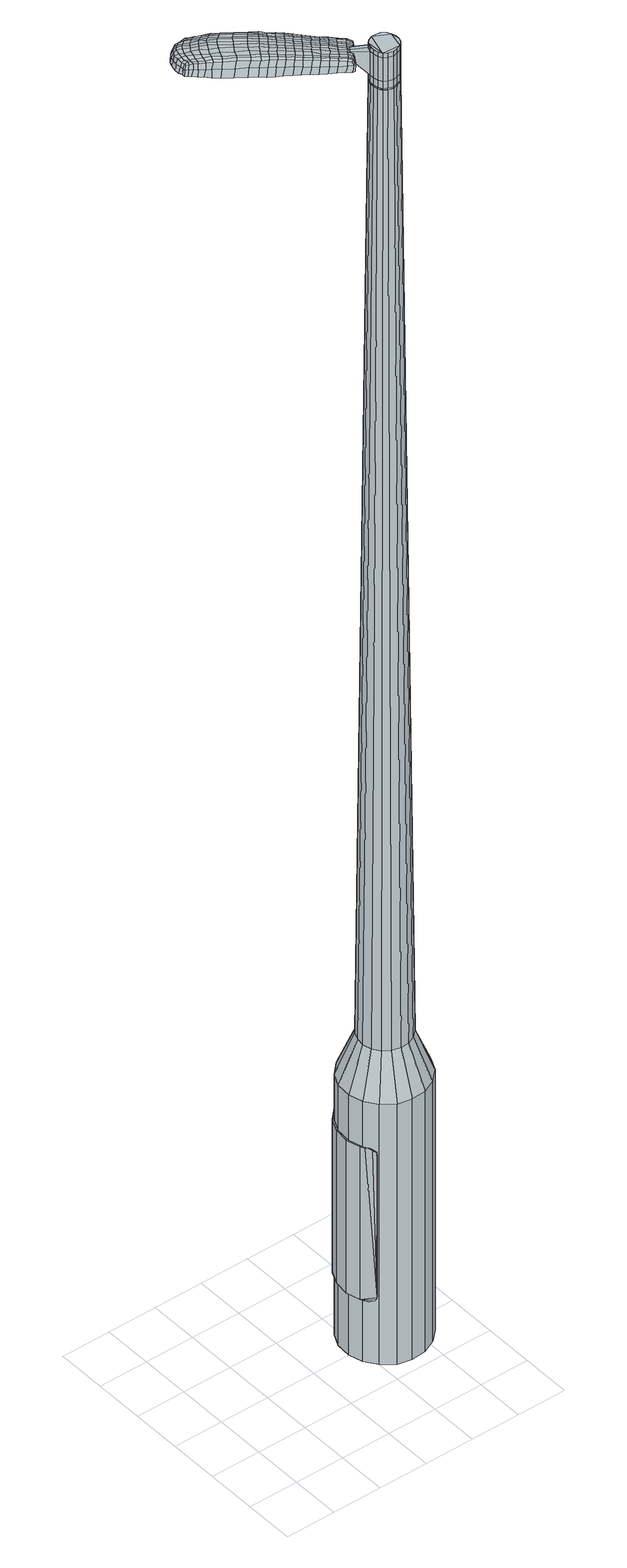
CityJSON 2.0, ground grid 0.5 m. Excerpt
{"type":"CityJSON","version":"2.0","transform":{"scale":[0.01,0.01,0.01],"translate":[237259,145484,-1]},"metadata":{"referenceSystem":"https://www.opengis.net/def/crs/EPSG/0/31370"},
"CityObjects":{
"object1":{"type":"GenericCityObject","attributes":{"cluster":589,"mean_distance_to_centroid":0.326,"new_centroid_x":237260.82,"new_centroid_y":145485.04,"mean_distance_to_camera":13.42,"H1":86.62,"H2":90.85,"Z_final":116.67,"cluster2":-1,"proj_x":237265.29,"proj_y":145478.72,"id_line":14413,"bearing_l":234.74,"distance":7.74,"orientation":"right","G_obj":144.74},"geometry":[{"type":"MultiSurface","lod":"2","boundaries":[[[0,1,2,3]],[[1,4,5,2]],[[4,6,7,5]],[[6,8,9,7]],[[8,10,11,9]],[[10,12,13,11]],[[12,14,15,13]],[[14,16,17,15]],[[16,18,19,17]],[[18,20,21,19]],[[20,22,23,21]],[[22,24,25,23]],[[24,26,27,25]],[[26,28,29,27]],[[28,30,31,29]],[[30,32,33,31]],[[32,34,35,33]],[[34,0,3,35]],[[36,37,38,39]],[[38,40,41,42]],[[41,43,42]],[[42,44,45,46]],[[45,47,46]],[[46,48,49,50]],[[49,51,50]],[[42,46,50,38]],[[50,52,39,38]],[[53,36,39]],[[2,5,7,35]],[[7,9,11,15]],[[11,13,15]],[[15,17,19,23]],[[19,21,23]],[[23,25,27,31]],[[27,29,31]],[[15,23,31,7]],[[31,33,35,7]],[[3,2,35]],[[1,0,54,55]],[[0,34,56,54]],[[34,32,57,56]],[[32,30,58,57]],[[30,28,59,58]],[[28,26,60,59]],[[26,24,61,60]],[[24,22,62,61]],[[22,20,63,62]],[[20,18,64,63]],[[18,16,65,64]],[[16,14,66,65]],[[14,12,67,66]],[[12,10,68,67]],[[10,8,69,68]],[[8,6,70,69]],[[6,4,71,70]],[[4,1,55,71]],[[55,54,72,73]],[[54,56,74,72]],[[56,57,75,74]],[[57,58,76,75]],[[58,59,77,76]],[[59,60,78,77]],[[60,61,79,78]],[[61,62,80,79]],[[62,63,81,80]],[[63,64,82,81]],[[64,65,83,82]],[[65,66,84,83]],[[66,67,85,84]],[[67,68,86,85]],[[68,69,87,86]],[[69,70,88,87]],[[70,71,89,88]],[[71,55,73,89]],[[90,91,92,93]],[[94,95,91,90]],[[75,96,95,94]],[[76,97,96,75]],[[98,99,97,76]],[[78,100,99,98]],[[101,102,100,78]],[[80,103,102,101]],[[104,105,103,80]],[[106,107,105,104]],[[108,109,107,106]],[[84,110,109,108]],[[85,111,110,84]],[[112,113,111,85]],[[114,115,113,112]],[[88,116,115,114]],[[117,118,116,88]],[[93,92,118,117]],[[119,120,121,122]],[[123,119,122,124]],[[125,123,124,126]],[[127,125,126,128]],[[129,127,128,130]],[[131,129,130,132]],[[133,131,132,134]],[[135,133,134,136]],[[137,135,136,138]],[[139,137,138,140]],[[141,139,140,142]],[[143,141,142,144]],[[145,143,144,146]],[[147,145,146,148]],[[149,147,148,150]],[[151,149,150,152]],[[73,72,90,93]],[[72,74,94,90]],[[74,75,94]],[[77,98,76]],[[77,78,98]],[[79,101,78]],[[79,80,101]],[[81,104,80]],[[81,82,106,104]],[[82,83,108,106]],[[83,84,108]],[[86,112,85]],[[86,87,114,112]],[[87,88,114]],[[89,117,88]],[[89,73,93,117]],[[153,154,92,91]],[[154,155,118,92]],[[155,116,118]],[[156,115,116]],[[156,157,113,115]],[[157,111,113]],[[158,109,110]],[[158,159,107,109]],[[159,160,105,107]],[[160,103,105]],[[161,102,103]],[[161,100,102]],[[162,99,100]],[[162,97,99]],[[163,95,96]],[[163,153,91,95]],[[39,52,151,164]],[[154,153,165,152]],[[53,39,164,120]],[[153,163,121,165]],[[36,53,120,119]],[[163,96,122,121]],[[37,36,119,123]],[[96,97,124,122]],[[38,37,123,125]],[[97,162,126,124]],[[40,38,125,127]],[[162,100,128,126]],[[41,40,127,129]],[[100,161,130,128]],[[43,41,129,131]],[[161,103,132,130]],[[42,43,131,133]],[[103,160,134,132]],[[44,42,133,135]],[[160,159,136,134]],[[45,44,135,137]],[[159,158,138,136]],[[47,45,137,139]],[[158,110,140,138]],[[46,47,139,141]],[[110,111,142,140]],[[48,46,141,143]],[[111,157,144,142]],[[49,48,143,145]],[[157,156,146,144]],[[51,49,145,147]],[[156,116,148,146]],[[50,51,147,149]],[[116,155,150,148]],[[52,50,149,151]],[[155,154,152,150]],[[151,152,166,167]],[[152,165,168,166]],[[165,121,169,168]],[[121,120,170,169]],[[120,164,171,170]],[[164,151,167,171]],[[172,173,174,175]],[[176,172,175,177]],[[172,176,178,179]],[[173,172,179,180]],[[181,182,183,184]],[[185,181,184,186]],[[181,185,187,188]],[[182,181,188,189]],[[190,191,192,193]],[[194,190,193,195]],[[190,194,196,197]],[[191,190,197,198]],[[199,200,201,202]],[[203,199,202,204]],[[199,203,205,206]],[[200,199,206,207]],[[208,209,210,211]],[[212,208,211,213]],[[208,212,214,215]],[[209,208,215,216]],[[217,218,219,220]],[[221,217,220,222]],[[217,221,223,224]],[[218,217,224,225]],[[226,227,228,229]],[[218,226,229,219]],[[226,218,225,230]],[[227,226,230,231]],[[232,233,234,235]],[[227,232,235,228]],[[232,227,231,236]],[[233,232,236,237]],[[238,176,177,239]],[[233,238,239,234]],[[238,233,237,240]],[[176,238,240,178]],[[241,242,243,244]],[[245,241,244,246]],[[241,245,247,248]],[[242,241,248,249]],[[250,251,252,253]],[[242,250,253,243]],[[250,242,249,254]],[[251,250,254,255]],[[256,257,258,259]],[[251,256,259,252]],[[256,251,255,260]],[[257,256,260,261]],[[262,263,264,265]],[[257,262,265,258]],[[262,257,261,266]],[[263,262,266,267]],[[268,173,180,269]],[[263,268,269,264]],[[268,263,267,270]],[[173,268,270,174]],[[271,272,273,274]],[[275,271,274,276]],[[271,275,277,278]],[[272,271,278,279]],[[280,281,282,283]],[[272,280,283,273]],[[280,272,279,284]],[[281,280,284,285]],[[286,287,288,289]],[[281,286,289,282]],[[286,281,285,290]],[[287,286,290,291]],[[292,185,186,293]],[[287,292,293,288]],[[292,287,291,294]],[[185,292,294,187]],[[295,296,297,298]],[[299,295,298,300]],[[295,299,301,302]],[[296,295,302,303]],[[304,305,306,307]],[[296,304,307,297]],[[304,296,303,308]],[[305,304,308,309]],[[310,311,312,313]],[[305,310,313,306]],[[310,305,309,314]],[[311,310,314,315]],[[316,317,318,319]],[[311,316,319,312]],[[316,311,315,320]],[[317,316,320,321]],[[322,182,189,323]],[[317,322,323,318]],[[322,317,321,324]],[[182,322,324,183]],[[325,211,210,326]],[[327,325,326,328]],[[325,327,329,330]],[[211,325,330,213]],[[331,327,328,332]],[[333,331,332,334]],[[331,333,335,336]],[[327,331,336,329]],[[337,333,334,338]],[[339,337,338,340]],[[337,339,341,342]],[[333,337,342,335]],[[343,339,340,344]],[[345,343,344,346]],[[343,345,347,348]],[[339,343,348,341]],[[349,345,346,350]],[[200,349,350,201]],[[349,200,207,351]],[[345,349,351,347]],[[352,353,198,197]],[[354,352,197,196]],[[352,354,355,356]],[[353,352,356,357]],[[358,359,357,356]],[[360,358,356,355]],[[358,360,361,362]],[[359,358,362,363]],[[364,365,363,362]],[[366,364,362,361]],[[364,366,367,368]],[[365,364,368,369]],[[370,371,369,368]],[[372,370,368,367]],[[370,372,205,203]],[[371,370,203,204]],[[373,374,375,376]],[[275,373,376,277]],[[373,275,276,377]],[[374,373,377,378]],[[379,194,195,380]],[[374,379,380,375]],[[379,374,378,381]],[[194,379,381,196]],[[382,383,384,385]],[[221,382,385,223]],[[382,221,222,386]],[[383,382,386,387]],[[388,389,390,391]],[[383,388,391,384]],[[388,383,387,392]],[[389,388,392,393]],[[394,191,198,395]],[[389,394,395,390]],[[394,389,393,396]],[[191,394,396,192]],[[397,398,399,400]],[[179,397,400,180]],[[397,179,178,401]],[[398,397,401,402]],[[403,404,405,406]],[[398,403,406,399]],[[403,398,402,407]],[[404,403,407,408]],[[409,202,201,410]],[[404,409,410,405]],[[409,404,408,411]],[[202,409,411,204]],[[412,413,414,415]],[[184,412,415,186]],[[412,184,183,416]],[[413,412,416,417]],[[418,206,205,419]],[[413,418,419,414]],[[418,413,417,420]],[[206,418,420,207]],[[421,422,423,424]],[[299,421,424,301]],[[421,299,300,425]],[[422,421,425,426]],[[427,212,213,428]],[[422,427,428,423]],[[427,422,426,429]],[[212,427,429,214]],[[430,431,432,433]],[[245,430,433,247]],[[430,245,246,434]],[[431,430,434,435]],[[436,437,438,439]],[[431,436,439,432]],[[436,431,435,440]],[[437,436,440,441]],[[442,209,216,443]],[[437,442,443,438]],[[442,437,441,444]],[[209,442,444,210]],[[445,446,435,434]],[[244,445,434,246]],[[445,244,243,447]],[[446,445,447,448]],[[449,450,441,440]],[[446,449,440,435]],[[449,446,448,451]],[[450,449,451,452]],[[453,326,210,444]],[[450,453,444,441]],[[453,450,452,454]],[[326,453,454,328]],[[455,456,457,458]],[[302,455,458,303]],[[455,302,301,424]],[[456,455,424,423]],[[459,330,329,460]],[[456,459,460,457]],[[459,456,423,428]],[[330,459,428,213]],[[461,462,448,447]],[[253,461,447,243]],[[461,253,252,463]],[[462,461,463,464]],[[465,466,452,451]],[[462,465,451,448]],[[465,462,464,467]],[[466,465,467,468]],[[469,332,328,454]],[[466,469,454,452]],[[469,466,468,470]],[[332,469,470,334]],[[471,472,473,474]],[[308,471,474,309]],[[471,308,303,458]],[[472,471,458,457]],[[475,336,335,476]],[[472,475,476,473]],[[475,472,457,460]],[[336,475,460,329]],[[477,478,464,463]],[[259,477,463,252]],[[477,259,258,479]],[[478,477,479,480]],[[481,482,468,467]],[[478,481,467,464]],[[481,478,480,483]],[[482,481,483,484]],[[485,338,334,470]],[[482,485,470,468]],[[485,482,484,486]],[[338,485,486,340]],[[487,488,489,490]],[[314,487,490,315]],[[487,314,309,474]],[[488,487,474,473]],[[491,342,341,492]],[[488,491,492,489]],[[491,488,473,476]],[[342,491,476,335]],[[493,494,480,479]],[[265,493,479,258]],[[493,265,264,495]],[[494,493,495,496]],[[497,498,484,483]],[[494,497,483,480]],[[497,494,496,499]],[[498,497,499,500]],[[501,344,340,486]],[[498,501,486,484]],[[501,498,500,502]],[[344,501,502,346]],[[503,504,505,506]],[[320,503,506,321]],[[503,320,315,490]],[[504,503,490,489]],[[507,348,347,508]],[[504,507,508,505]],[[507,504,489,492]],[[348,507,492,341]],[[509,510,496,495]],[[269,509,495,264]],[[509,269,180,400]],[[510,509,400,399]],[[511,512,500,499]],[[510,511,499,496]],[[511,510,399,406]],[[512,511,406,405]],[[513,350,346,502]],[[512,513,502,500]],[[513,512,405,410]],[[350,513,410,201]],[[514,515,417,416]],[[324,514,416,183]],[[514,324,321,506]],[[515,514,506,505]],[[516,351,207,420]],[[515,516,420,417]],[[516,515,505,508]],[[351,516,508,347]],[[517,518,378,377]],[[274,517,377,276]],[[517,274,273,519]],[[518,517,519,520]],[[521,354,196,381]],[[518,521,381,378]],[[521,518,520,522]],[[354,521,522,355]],[[523,524,525,526]],[[224,523,526,225]],[[523,224,223,385]],[[524,523,385,384]],[[527,528,529,530]],[[524,527,530,525]],[[527,524,384,391]],[[528,527,391,390]],[[531,353,357,532]],[[528,531,532,529]],[[531,528,390,395]],[[353,531,395,198]],[[533,534,520,519]],[[283,533,519,273]],[[533,283,282,535]],[[534,533,535,536]],[[537,360,355,522]],[[534,537,522,520]],[[537,534,536,538]],[[360,537,538,361]],[[539,540,541,542]],[[230,539,542,231]],[[539,230,225,526]],[[540,539,526,525]],[[543,544,545,546]],[[540,543,546,541]],[[543,540,525,530]],[[544,543,530,529]],[[547,359,363,548]],[[544,547,548,545]],[[547,544,529,532]],[[359,547,532,357]],[[549,550,536,535]],[[289,549,535,282]],[[549,289,288,551]],[[550,549,551,552]],[[553,366,361,538]],[[550,553,538,536]],[[553,550,552,554]],[[366,553,554,367]],[[555,556,557,558]],[[236,555,558,237]],[[555,236,231,542]],[[556,555,542,541]],[[559,560,561,562]],[[556,559,562,557]],[[559,556,541,546]],[[560,559,546,545]],[[563,365,369,564]],[[560,563,564,561]],[[563,560,545,548]],[[365,563,548,363]],[[565,566,552,551]],[[293,565,551,288]],[[565,293,186,415]],[[566,565,415,414]],[[567,372,367,554]],[[566,567,554,552]],[[567,566,414,419]],[[372,567,419,205]],[[568,569,402,401]],[[240,568,401,178]],[[568,240,237,558]],[[569,568,558,557]],[[570,571,408,407]],[[569,570,407,402]],[[570,569,557,562]],[[571,570,562,561]],[[572,371,204,411]],[[571,572,411,408]],[[572,571,561,564]],[[371,572,564,369]],[[573,574,575,576]],[[576,575,577,578]],[[579,577,575,580]],[[580,575,574,581]],[[582,583,584,585]],[[585,584,586,587]],[[588,586,584,589]],[[589,584,583,590]],[[591,592,593,594]],[[594,593,595,596]],[[597,595,593,598]],[[598,593,592,599]],[[600,601,602,603]],[[603,602,604,605]],[[606,604,602,607]],[[607,602,601,608]],[[609,610,611,612]],[[612,611,613,614]],[[615,613,611,616]],[[616,611,610,617]],[[618,619,620,621]],[[621,620,622,623]],[[624,622,620,625]],[[625,620,619,626]],[[627,628,629,630]],[[630,629,619,618]],[[626,619,629,631]],[[631,629,628,632]],[[633,634,635,636]],[[636,635,628,627]],[[632,628,635,637]],[[637,635,634,638]],[[578,577,639,640]],[[640,639,634,633]],[[638,634,639,641]],[[641,639,577,579]],[[642,643,644,645]],[[645,644,646,647]],[[648,646,644,649]],[[649,644,643,650]],[[651,652,653,654]],[[654,653,643,642]],[[650,643,653,655]],[[655,653,652,656]],[[657,658,659,660]],[[660,659,652,651]],[[656,652,659,661]],[[661,659,658,662]],[[663,664,665,666]],[[666,665,658,657]],[[662,658,665,667]],[[667,665,664,668]],[[581,574,669,670]],[[670,669,664,663]],[[668,664,669,671]],[[671,669,574,573]],[[672,673,674,675]],[[675,674,676,677]],[[678,676,674,679]],[[679,674,673,680]],[[681,682,683,684]],[[684,683,673,672]],[[680,673,683,685]],[[685,683,682,686]],[[687,688,689,690]],[[690,689,682,681]],[[686,682,689,691]],[[691,689,688,692]],[[587,586,693,694]],[[694,693,688,687]],[[692,688,693,695]],[[695,693,586,588]],[[696,697,698,699]],[[699,698,700,701]],[[702,700,698,703]],[[703,698,697,704]],[[705,706,707,708]],[[708,707,697,696]],[[704,697,707,709]],[[709,707,706,710]],[[711,712,713,714]],[[714,713,706,705]],[[710,706,713,715]],[[715,713,712,716]],[[717,718,719,720]],[[720,719,712,711]],[[716,712,719,721]],[[721,719,718,722]],[[590,583,723,724]],[[724,723,718,717]],[[722,718,723,725]],[[725,723,583,582]],[[609,612,726,727]],[[727,726,728,729]],[[730,728,726,731]],[[731,726,612,614]],[[729,728,732,733]],[[733,732,734,735]],[[736,734,732,737]],[[737,732,728,730]],[[735,734,738,739]],[[739,738,740,741]],[[742,740,738,743]],[[743,738,734,736]],[[741,740,744,745]],[[745,744,746,747]],[[748,746,744,749]],[[749,744,740,742]],[[747,746,750,751]],[[751,750,601,600]],[[608,601,750,752]],[[752,750,746,748]],[[599,753,754,598]],[[598,754,755,597]],[[756,755,754,757]],[[757,754,753,758]],[[758,759,760,757]],[[757,760,761,756]],[[762,761,760,763]],[[763,760,759,764]],[[764,765,766,763]],[[763,766,767,762]],[[768,767,766,769]],[[769,766,765,770]],[[770,771,772,769]],[[769,772,773,768]],[[606,773,772,604]],[[604,772,771,605]],[[774,775,776,777]],[[777,776,676,678]],[[677,676,776,778]],[[778,776,775,779]],[[596,595,780,781]],[[781,780,775,774]],[[779,775,780,782]],[[782,780,595,597]],[[783,784,785,786]],[[786,785,622,624]],[[623,622,785,787]],[[787,785,784,788]],[[789,790,791,792]],[[792,791,784,783]],[[788,784,791,793]],[[793,791,790,794]],[[599,592,795,796]],[[796,795,790,789]],[[794,790,795,797]],[[797,795,592,591]],[[798,799,800,801]],[[801,800,580,581]],[[579,580,800,802]],[[802,800,799,803]],[[804,805,806,807]],[[807,806,799,798]],[[803,799,806,808]],[[808,806,805,809]],[[600,603,810,811]],[[811,810,805,804]],[[809,805,810,812]],[[812,810,603,605]],[[813,814,815,816]],[[816,815,585,587]],[[582,585,815,817]],[[817,815,814,818]],[[606,607,819,820]],[[820,819,814,813]],[[818,814,819,821]],[[821,819,607,608]],[[822,823,824,825]],[[825,824,700,702]],[[701,700,824,826]],[[826,824,823,827]],[[614,613,828,829]],[[829,828,823,822]],[[827,823,828,830]],[[830,828,613,615]],[[831,832,646,833]],[[833,646,648]],[[647,646,834]],[[834,646,832,835]],[[836,837,838,839]],[[839,838,832,831]],[[835,832,838,840]],[[840,838,837,841]],[[617,610,842,843]],[[843,842,837,836]],[[841,837,842,844]],[[844,842,610,609]],[[835,845,834]],[[834,845,645,647]],[[642,645,845,846]],[[846,845,847]],[[841,848,849,840]],[[840,849,845,835]],[[847,845,849,850]],[[850,849,848,851]],[[609,727,852,844]],[[844,852,848,841]],[[851,848,852,853]],[[853,852,727,729]],[[854,855,856,857]],[[857,856,703,704]],[[702,703,856,825]],[[825,856,855,822]],[[730,731,858,859]],[[859,858,855,854]],[[822,855,858,829]],[[829,858,731,614]],[[847,860,861,846]],[[846,861,654,642]],[[651,654,861,862]],[[862,861,860,863]],[[851,864,865,850]],[[850,865,860,847]],[[863,860,865,866]],[[866,865,864,867]],[[729,733,868,853]],[[853,868,864,851]],[[867,864,868,869]],[[869,868,733,735]],[[870,871,872,873]],[[873,872,709,710]],[[704,709,872,857]],[[857,872,871,854]],[[736,737,874,875]],[[875,874,871,870]],[[854,871,874,859]],[[859,874,737,730]],[[863,876,862]],[[862,876,660,651]],[[657,660,876,877]],[[877,876,878]],[[867,879,880,866]],[[866,880,876,863]],[[878,876,880,881]],[[881,880,879,882]],[[735,739,883,869]],[[869,883,879,867]],[[882,879,883,884]],[[884,883,739,741]],[[885,886,887,888]],[[888,887,715,716]],[[710,715,887,873]],[[873,887,886,870]],[[742,743,889,890]],[[890,889,886,885]],[[870,886,889,875]],[[875,889,743,736]],[[878,891,877]],[[877,891,666,657]],[[663,666,891,892]],[[892,891,893]],[[882,894,895,881]],[[881,895,891,878]],[[893,891,895,896]],[[896,895,894,897]],[[741,745,898,884]],[[884,898,894,882]],[[897,894,898,899]],[[899,898,745,747]],[[900,901,902,903]],[[903,902,721,722]],[[716,721,902,888]],[[888,902,901,885]],[[748,749,904,905]],[[905,904,901,900]],[[885,901,904,890]],[[890,904,749,742]],[[893,906,907,892]],[[892,907,670,663]],[[581,670,907,801]],[[801,907,906,798]],[[897,908,909,896]],[[896,909,906,893]],[[798,906,909,807]],[[807,909,908,804]],[[747,751,910,899]],[[899,910,908,897]],[[804,908,910,811]],[[811,910,751,600]],[[818,911,912,817]],[[817,912,725,582]],[[722,725,912,903]],[[903,912,911,900]],[[608,752,913,821]],[[821,913,911,818]],[[900,911,913,905]],[[905,913,752,748]],[[779,914,915,778]],[[778,915,675,677]],[[672,675,915,916]],[[916,915,914,917]],[[597,755,918,782]],[[782,918,914,779]],[[917,914,918,919]],[[919,918,755,756]],[[920,921,922,923]],[[923,922,625,626]],[[624,625,922,786]],[[786,922,921,783]],[[924,925,926,927]],[[927,926,921,920]],[[783,921,926,792]],[[792,926,925,789]],[[758,753,928,929]],[[929,928,925,924]],[[789,925,928,796]],[[796,928,753,599]],[[917,930,931,916]],[[916,931,684,672]],[[681,684,931,932]],[[932,931,930,933]],[[756,761,934,919]],[[919,934,930,917]],[[933,930,934,935]],[[935,934,761,762]],[[936,937,938,939]],[[939,938,631,632]],[[626,631,938,923]],[[923,938,937,920]],[[940,941,942,943]],[[943,942,937,936]],[[920,937,942,927]],[[927,942,941,924]],[[764,759,944,945]],[[945,944,941,940]],[[924,941,944,929]],[[929,944,759,758]],[[933,946,947,932]],[[932,947,690,681]],[[687,690,947,948]],[[948,947,946,949]],[[762,767,950,935]],[[935,950,946,933]],[[949,946,950,951]],[[951,950,767,768]],[[952,953,954,955]],[[955,954,637,638]],[[632,637,954,939]],[[939,954,953,936]],[[956,957,958,959]],[[959,958,953,952]],[[936,953,958,943]],[[943,958,957,940]],[[770,765,960,961]],[[961,960,957,956]],[[940,957,960,945]],[[945,960,765,764]],[[949,962,963,948]],[[948,963,694,687]],[[587,694,963,816]],[[816,963,962,813]],[[768,773,964,951]],[[951,964,962,949]],[[813,962,964,820]],[[820,964,773,606]],[[803,965,966,802]],[[802,966,641,579]],[[638,641,966,955]],[[955,966,965,952]],[[809,967,968,808]],[[808,968,965,803]],[[952,965,968,959]],[[959,968,967,956]],[[605,771,969,812]],[[812,969,967,809]],[[956,967,969,961]],[[961,969,771,770]],[[573,576,175,174]],[[576,578,177,175]],[[588,589,188,187]],[[589,590,189,188]],[[591,594,193,192]],[[594,596,195,193]],[[615,616,215,214]],[[616,617,216,215]],[[618,621,220,219]],[[621,623,222,220]],[[627,630,229,228]],[[630,618,219,229]],[[633,636,235,234]],[[636,627,228,235]],[[578,640,239,177]],[[640,633,234,239]],[[648,649,248,247]],[[649,650,249,248]],[[650,655,254,249]],[[655,656,255,254]],[[656,661,260,255]],[[661,662,261,260]],[[662,667,266,261]],[[667,668,267,266]],[[668,671,270,267]],[[671,573,174,270]],[[678,679,278,277]],[[679,680,279,278]],[[680,685,284,279]],[[685,686,285,284]],[[686,691,290,285]],[[691,692,291,290]],[[692,695,294,291]],[[695,588,187,294]],[[696,699,298,297]],[[699,701,300,298]],[[705,708,307,306]],[[708,696,297,307]],[[711,714,313,312]],[[714,705,306,313]],[[717,720,319,318]],[[720,711,312,319]],[[590,724,323,189]],[[724,717,318,323]],[[774,777,376,375]],[[777,678,277,376]],[[596,781,380,195]],[[781,774,375,380]],[[623,787,386,222]],[[787,788,387,386]],[[788,793,392,387]],[[793,794,393,392]],[[794,797,396,393]],[[797,591,192,396]],[[701,826,425,300]],[[826,827,426,425]],[[827,830,429,426]],[[830,615,214,429]],[[831,833,433,432]],[[833,648,247,433]],[[836,839,439,438]],[[839,831,432,439]],[[617,843,443,216]],[[843,836,438,443]],[[970,971,972,973]],[[974,975,973,972]],[[976,977,978,979]],[[980,981,982,983]],[[971,984,985,972]],[[986,974,972,985]],[[987,976,979,988]],[[989,990,981,980]],[[984,991,992,985]],[[992,993,986,985]],[[994,987,988,995]],[[996,990,989,997]],[[991,998,999,992]],[[999,1000,993,992]],[[1001,994,995,1002]],[[1003,996,997,1004]],[[1005,1006,1007,1008]],[[1009,1010,1006,1005]],[[1009,1011,1012,1010]],[[1011,1013,1014,1012]],[[1015,1016,1017,1018]],[[1019,1016,1015]],[[1020,1021,1016,1019]],[[1022,1023,1021,1020]],[[1018,1007,1006,1015]],[[1015,1006,1010,1019]],[[1010,1012,1020,1019]],[[1012,1014,1022,1020]],[[979,978,975,974]],[[988,979,974,986]],[[993,995,988,986]],[[1000,1002,995,993]],[[980,983,977,976]],[[989,980,976,987]],[[997,989,987,994]],[[1004,997,994,1001]],[[981,1005,1008,982]],[[990,1009,1005,981]],[[1011,1009,990,996]],[[1013,1011,996,1003]],[[1024,1025,1026,1027]],[[1026,1028,1029,1030]],[[1026,1030,1031,1032]],[[1026,1032,1027]],[[1033,1024,1027,1034]],[[1035,1034,1027,1036]],[[1037,1036,1027]],[[1038,1026,1025,1039]],[[1040,1038,1039,1041]],[[1042,1040,1041,1043]],[[1044,1042,1043,1045]],[[1046,1044,1045,1047]],[[1047,1048,1049,1050]],[[1047,1050,1051,1052]],[[1047,1052,1053,1054]],[[1053,1055,1056,1057]],[[1053,1057,1058,1059]],[[1053,1059,1054]],[[1047,1054,1046]],[[1060,1061,1025,1024]],[[1062,1063,1028,1026]],[[1064,1065,1037,1027]],[[1061,1066,1039,1025]],[[1067,1062,1026,1038]],[[1066,1068,1041,1039]],[[1069,1067,1038,1040]],[[1068,1070,1043,1041]],[[1071,1069,1040,1042]],[[1070,1072,1045,1043]],[[1073,1071,1042,1044]],[[1072,1074,1047,1045]],[[1075,1073,1044,1046]],[[1074,1076,1048,1047]],[[1077,1078,1055,1053]],[[1079,1075,1046,1054]],[[1049,1048,1076,1080]],[[1050,1049,1080,1081]],[[1051,1050,1081,1082]],[[1052,1051,1082,1083]],[[1053,1052,1083,1077]],[[1084,1060,1024,1033]],[[1085,1084,1033,1034]],[[1086,1085,1034,1035]],[[1087,1086,1035,1036]],[[1065,1087,1036,1037]],[[1029,1028,1063,1088]],[[1056,1055,1078,1089]],[[1030,1029,1088,1090]],[[1031,1030,1090,1091]],[[1032,1031,1091,1092]],[[1027,1032,1092,1064]],[[1057,1056,1089,1093]],[[1058,1057,1093,1094]],[[1059,1058,1094,1095]],[[1054,1059,1095,1079]]]}]}
},
"vertices":[
[145,128,384],[156,139,384],[156,139,96],[145,128,96],[169,145,384],[169,145,96],[184,146,384],[184,146,96],[198,142,384],[198,142,96],[210,134,384],[210,134,96],[218,121,384],[218,121,96],[222,107,384],[222,107,96],[221,93,384],[221,93,96],[215,79,384],[215,79,96],[204,69,384],[204,69,96],[191,63,384],[191,63,96],[176,62,384],[176,62,96],[162,65,384],[162,65,96],[150,74,384],[150,74,96],[142,86,384],[142,86,96],[138,100,384],[138,100,96],[139,115,384],[139,115,96],[167,103,1524],[168,98,1524],[170,94,1524],[169,112,1524],[174,92,1524],[179,90,1524],[188,93,1524],[183,91,1524],[191,96,1524],[193,100,1524],[192,109,1524],[193,105,1524],[190,113,1524],[186,116,1524],[177,117,1524],[181,117,1524],[172,115,1524],[167,107,1524],[159,118,429],[166,124,429],[156,110,429],[155,102,429],[157,93,429],[162,86,429],[169,81,429],[178,79,429],[186,79,429],[194,83,429],[201,89,429],[204,97,429],[205,106,429],[203,114,429],[198,121,429],[191,127,429],[182,129,429],[174,128,429],[169,112,1483],[172,115,1483],[167,107,1483],[167,103,1483],[168,98,1483],[170,94,1483],[174,92,1483],[179,90,1483],[183,91,1483],[188,93,1483],[191,96,1483],[193,100,1483],[193,105,1483],[192,109,1483],[190,113,1483],[186,116,1483],[181,117,1483],[177,117,1483],[169,111,1483],[169,111,1485],[173,114,1485],[173,114,1483],[168,107,1483],[168,107,1485],[167,103,1485],[168,98,1485],[171,95,1483],[171,95,1485],[174,92,1485],[179,91,1483],[179,91,1485],[183,91,1485],[187,93,1483],[187,93,1485],[190,96,1483],[190,96,1485],[192,100,1483],[192,100,1485],[193,105,1485],[192,109,1485],[189,113,1483],[189,113,1485],[185,115,1483],[185,115,1485],[181,117,1485],[177,116,1483],[177,116,1485],[167,103,1519],[167,107,1519],[167,107,1493],[167,103,1493],[168,98,1519],[168,98,1493],[170,94,1519],[170,94,1493],[174,92,1519],[174,92,1493],[179,90,1519],[179,90,1493],[183,91,1519],[183,91,1493],[188,93,1519],[188,93,1493],[191,96,1519],[191,96,1493],[193,100,1519],[193,100,1493],[193,105,1519],[193,105,1493],[192,109,1519],[192,109,1493],[190,113,1519],[190,113,1493],[186,116,1519],[186,116,1493],[181,117,1519],[181,117,1493],[177,117,1519],[177,117,1493],[172,115,1519],[172,115,1493],[169,112,1485],[172,115,1485],[177,117,1485],[186,116,1485],[190,113,1485],[193,100,1485],[191,96,1485],[188,93,1485],[179,90,1485],[170,94,1485],[167,107,1485],[169,112,1519],[169,112,1493],[156,125,1513],[156,125,1518],[154,122,1513],[152,120,1513],[152,120,1518],[154,122,1518],[105,181,1519],[110,177,1518],[110,179,1509],[104,183,1510],[98,186,1519],[97,188,1510],[98,184,1526],[104,179,1525],[110,175,1525],[82,150,1519],[88,146,1518],[90,147,1525],[84,150,1525],[75,155,1519],[77,155,1526],[73,154,1510],[80,149,1510],[86,145,1509],[32,206,1519],[34,209,1519],[34,210,1513],[32,207,1513],[31,202,1519],[30,203,1513],[32,202,1524],[34,205,1524],[36,208,1524],[93,164,1530],[99,159,1529],[101,162,1529],[95,166,1530],[85,169,1531],[87,172,1531],[83,166,1530],[91,161,1530],[97,156,1529],[159,117,1512],[160,119,1512],[159,120,1517],[158,118,1517],[157,115,1512],[156,116,1517],[156,115,1506],[158,118,1506],[160,120,1506],[55,214,1519],[58,213,1519],[58,214,1512],[55,216,1512],[53,215,1518],[53,217,1512],[53,214,1522],[55,213,1523],[58,211,1524],[62,210,1519],[67,207,1519],[67,209,1512],[62,212,1512],[62,209,1524],[67,206,1525],[72,204,1519],[79,200,1519],[79,202,1511],[72,206,1511],[72,203,1526],[79,198,1526],[88,193,1519],[88,195,1510],[88,191,1526],[162,135,1513],[156,140,1513],[156,138,1518],[162,134,1517],[167,131,1512],[165,131,1516],[166,133,1506],[162,136,1507],[156,141,1507],[151,145,1514],[145,149,1515],[145,148,1520],[150,143,1519],[150,146,1507],[145,151,1507],[139,154,1515],[133,159,1516],[133,157,1522],[139,152,1521],[139,156,1508],[133,160,1508],[127,163,1517],[122,168,1517],[121,166,1524],[127,161,1523],[127,165,1508],[121,170,1509],[116,172,1518],[116,170,1524],[116,174,1509],[34,185,1519],[37,183,1519],[38,184,1524],[35,186,1523],[32,187,1518],[33,188,1522],[31,187,1512],[33,185,1512],[35,183,1512],[40,180,1519],[45,176,1519],[46,177,1525],[41,181,1524],[39,179,1512],[43,176,1512],[49,173,1519],[56,168,1519],[57,169,1526],[51,173,1526],[48,172,1511],[54,167,1511],[65,161,1519],[67,162,1526],[63,161,1510],[145,110,1513],[138,114,1513],[137,114,1507],[143,110,1507],[150,108,1512],[148,107,1506],[149,109,1516],[146,111,1517],[140,115,1518],[132,118,1514],[125,122,1515],[124,122,1507],[130,118,1507],[133,119,1519],[127,123,1520],[119,126,1515],[113,130,1516],[111,130,1508],[117,126,1508],[121,127,1521],[114,131,1522],[107,134,1517],[100,138,1517],[98,138,1509],[105,134,1508],[108,135,1523],[102,139,1524],[94,142,1518],[92,141,1509],[96,143,1524],[154,121,1519],[155,123,1519],[147,125,1520],[149,128,1520],[146,123,1520],[152,119,1519],[141,130,1522],[143,132,1522],[135,134,1523],[137,136,1523],[133,131,1523],[140,127,1521],[129,138,1524],[131,141,1524],[123,143,1525],[125,145,1525],[121,140,1525],[127,136,1524],[117,147,1526],[119,149,1526],[111,151,1527],[113,154,1527],[109,148,1527],[115,144,1526],[105,155,1528],[107,158,1528],[103,152,1528],[36,204,1527],[38,207,1527],[35,200,1526],[38,197,1527],[40,201,1528],[42,204,1528],[45,197,1529],[47,200,1529],[43,194,1528],[49,190,1530],[51,193,1530],[53,196,1530],[57,189,1531],[59,192,1531],[55,185,1530],[62,180,1531],[64,184,1531],[66,187,1531],[75,176,1531],[77,179,1531],[73,173,1531],[31,189,1518],[31,192,1519],[29,192,1513],[30,189,1513],[33,189,1523],[32,192,1523],[30,197,1519],[29,197,1513],[32,197,1524],[51,215,1518],[48,215,1518],[49,214,1523],[51,214,1523],[51,217,1513],[48,217,1513],[44,215,1519],[41,214,1519],[42,213,1524],[45,214,1523],[44,216,1513],[40,214,1513],[37,212,1519],[39,211,1524],[37,212,1513],[104,178,1528],[102,176,1528],[108,172,1528],[109,173,1527],[97,183,1528],[95,182,1529],[101,174,1529],[99,172,1530],[105,167,1529],[106,170,1528],[94,180,1529],[91,177,1530],[97,169,1530],[103,165,1529],[89,174,1531],[85,152,1528],[86,154,1529],[79,158,1529],[78,156,1528],[91,148,1527],[92,150,1528],[88,157,1529],[81,162,1530],[94,153,1528],[152,108,1512],[153,109,1512],[152,110,1517],[151,109,1517],[151,107,1506],[152,109,1506],[155,112,1512],[154,113,1517],[154,112,1506],[167,129,1512],[166,128,1512],[166,129,1506],[167,130,1506],[166,129,1517],[165,128,1517],[165,126,1512],[164,124,1512],[163,125,1506],[165,127,1506],[164,126,1517],[162,124,1517],[162,122,1512],[161,122,1506],[161,122,1517],[162,133,1519],[161,131,1519],[156,137,1520],[155,136,1520],[159,129,1519],[158,127,1519],[153,134,1520],[152,132,1520],[156,125,1519],[150,130,1520],[147,112,1519],[148,113,1519],[142,117,1520],[140,116,1520],[150,116,1519],[144,120,1520],[150,142,1521],[149,140,1521],[144,146,1522],[143,145,1522],[148,138,1521],[146,136,1521],[142,143,1522],[140,141,1523],[144,134,1522],[138,138,1523],[134,120,1521],[135,122,1521],[129,126,1522],[128,124,1522],[137,124,1521],[131,128,1522],[138,151,1523],[137,150,1523],[132,156,1524],[131,154,1524],[136,147,1523],[134,145,1524],[130,152,1525],[128,150,1525],[132,143,1524],[126,147,1525],[122,128,1523],[123,130,1523],[117,134,1524],[115,132,1524],[125,133,1524],[119,137,1525],[127,160,1525],[125,159,1525],[121,165,1526],[120,163,1526],[124,156,1526],[122,154,1526],[118,161,1527],[116,158,1527],[120,152,1526],[115,156,1527],[109,136,1525],[111,138,1525],[104,142,1526],[103,140,1526],[113,141,1526],[107,145,1527],[115,169,1527],[114,168,1527],[112,165,1527],[110,163,1528],[109,160,1528],[97,144,1527],[98,146,1527],[100,149,1528],[35,188,1525],[34,191,1525],[37,186,1526],[37,188,1526],[34,195,1526],[37,193,1527],[53,213,1525],[51,213,1525],[54,211,1526],[56,211,1525],[47,212,1525],[44,211,1526],[48,209,1527],[51,210,1526],[41,209,1526],[45,207,1527],[41,182,1526],[41,185,1527],[46,178,1527],[46,181,1528],[42,189,1528],[47,185,1529],[61,208,1526],[59,208,1527],[64,204,1528],[66,205,1527],[56,207,1527],[53,205,1528],[58,201,1529],[61,203,1528],[50,203,1528],[56,199,1530],[51,175,1528],[52,177,1529],[58,170,1528],[59,172,1529],[53,181,1529],[60,176,1530],[71,202,1528],[69,201,1528],[76,196,1529],[78,197,1528],[67,199,1529],[64,197,1530],[71,192,1530],[74,194,1530],[61,195,1530],[69,190,1531],[68,163,1529],[69,165,1529],[70,169,1530],[87,190,1528],[86,189,1529],[84,187,1530],[81,185,1530],[79,182,1531],[109,177,1509],[109,175,1518],[103,179,1518],[103,182,1509],[96,185,1519],[96,187,1510],[96,183,1525],[103,178,1525],[109,173,1525],[91,148,1525],[89,148,1518],[83,151,1518],[85,152,1525],[76,156,1519],[78,157,1525],[74,156,1510],[81,151,1509],[87,147,1509],[35,208,1513],[36,208,1519],[34,205,1519],[33,206,1513],[33,202,1519],[32,202,1513],[34,201,1524],[35,204,1524],[37,207,1524],[100,162,1528],[99,160,1528],[93,164,1529],[94,167,1529],[85,169,1529],[87,172,1529],[83,166,1529],[91,161,1529],[97,157,1528],[158,121,1516],[159,121,1512],[157,119,1512],[156,119,1516],[155,116,1512],[155,117,1516],[154,116,1506],[156,119,1506],[158,121,1506],[57,212,1512],[57,211,1519],[55,212,1518],[55,214,1512],[53,213,1518],[53,215,1512],[53,212,1522],[54,211,1523],[57,210,1523],[66,207,1512],[66,206,1519],[62,208,1519],[61,210,1512],[61,207,1524],[66,204,1525],[78,200,1511],[78,198,1519],[71,203,1519],[71,204,1511],[71,201,1525],[78,197,1526],[87,192,1519],[87,194,1510],[87,190,1526],[155,137,1518],[155,138,1513],[161,134,1513],[161,132,1517],[165,130,1512],[164,130,1515],[165,132,1506],[161,135,1506],[155,140,1507],[143,146,1520],[143,148,1514],[149,143,1514],[149,142,1519],[149,145,1507],[143,149,1507],[132,155,1522],[132,157,1516],[138,152,1515],[137,151,1521],[137,154,1508],[132,159,1508],[120,165,1523],[120,166,1517],[126,162,1516],[126,160,1522],[126,164,1508],[120,168,1508],[115,171,1517],[114,169,1524],[114,173,1509],[39,185,1523],[38,185,1519],[36,187,1518],[37,187,1523],[34,188,1518],[35,189,1522],[33,188,1512],[34,186,1512],[36,184,1512],[47,178,1525],[46,178,1519],[42,181,1519],[43,182,1524],[40,181,1512],[44,177,1512],[58,170,1526],[57,169,1519],[51,174,1519],[52,175,1525],[49,174,1511],[55,169,1511],[66,163,1519],[68,164,1526],[64,162,1510],[138,116,1507],[139,116,1513],[146,112,1513],[144,112,1506],[150,110,1512],[149,109,1506],[150,111,1515],[147,113,1517],[140,117,1518],[125,124,1507],[126,124,1514],[133,120,1514],[131,120,1507],[134,121,1519],[128,125,1520],[112,131,1508],[114,132,1516],[120,128,1515],[118,128,1508],[121,129,1521],[115,133,1522],[99,139,1508],[101,140,1517],[108,136,1516],[106,135,1508],[109,137,1522],[103,140,1523],[95,144,1517],[93,143,1509],[97,144,1524],[153,122,1518],[154,124,1518],[147,126,1519],[148,128,1519],[145,123,1519],[151,119,1518],[141,130,1520],[142,132,1520],[135,134,1521],[136,137,1521],[133,132,1521],[139,128,1520],[129,139,1523],[130,141,1523],[123,143,1524],[124,145,1524],[121,140,1524],[127,136,1523],[117,147,1525],[118,149,1525],[111,151,1526],[112,154,1526],[109,149,1526],[115,145,1525],[105,156,1527],[106,158,1527],[103,153,1527],[39,206,1526],[37,203,1526],[36,200,1525],[39,197,1526],[40,201,1526],[42,204,1526],[48,200,1528],[46,197,1528],[44,194,1527],[50,190,1528],[51,193,1529],[53,196,1529],[59,192,1530],[57,189,1530],[55,186,1529],[63,180,1530],[64,184,1530],[66,187,1530],[77,179,1530],[75,176,1530],[73,173,1530],[32,192,1513],[33,192,1518],[33,190,1518],[32,189,1512],[35,190,1523],[34,192,1523],[33,197,1519],[32,197,1513],[34,197,1523],[49,212,1523],[48,213,1518],[51,213,1518],[51,212,1523],[51,215,1512],[48,215,1512],[43,211,1523],[42,212,1519],[45,213,1519],[46,212,1523],[45,214,1513],[41,213,1513],[39,210,1519],[40,209,1524],[38,211,1513],[108,172,1527],[102,176,1527],[103,177,1527],[108,173,1526],[96,182,1527],[95,181,1528],[104,167,1528],[98,172,1528],[100,174,1528],[106,170,1527],[93,179,1528],[91,177,1529],[96,169,1529],[102,165,1528],[89,174,1529],[79,159,1528],[86,154,1527],[85,153,1527],[78,158,1527],[91,149,1526],[92,150,1527],[88,157,1528],[81,162,1528],[94,153,1527],[151,111,1516],[151,110,1512],[151,109,1512],[150,110,1516],[150,109,1506],[150,110,1506],[153,113,1512],[153,114,1516],[152,113,1506],[164,130,1506],[165,129,1512],[165,131,1506],[164,130,1516],[164,129,1516],[161,126,1506],[162,125,1512],[163,127,1512],[163,128,1506],[162,127,1516],[161,125,1516],[160,123,1512],[160,124,1506],[159,123,1516],[160,132,1518],[155,137,1519],[154,136,1519],[157,128,1518],[159,130,1518],[153,134,1519],[151,132,1519],[156,126,1518],[150,130,1519],[141,118,1519],[147,114,1518],[147,113,1518],[141,117,1519],[149,117,1518],[143,121,1519],[148,141,1520],[149,141,1520],[143,146,1521],[142,145,1521],[145,137,1520],[147,139,1520],[141,143,1521],[139,141,1521],[144,134,1520],[138,139,1521],[129,126,1521],[135,122,1520],[134,121,1520],[128,125,1521],[137,125,1520],[131,129,1521],[137,150,1522],[131,155,1523],[131,154,1523],[133,145,1522],[135,148,1522],[129,152,1523],[128,150,1524],[132,143,1523],[126,147,1524],[116,134,1523],[123,130,1522],[122,129,1522],[116,133,1523],[125,133,1522],[119,137,1523],[125,159,1524],[120,164,1525],[119,163,1525],[122,154,1525],[123,156,1524],[117,161,1525],[116,159,1526],[120,152,1525],[114,156,1526],[104,142,1525],[110,138,1524],[110,137,1524],[103,141,1525],[112,141,1524],[106,145,1525],[113,167,1526],[114,168,1526],[110,163,1527],[112,165,1526],[108,160,1527],[98,146,1526],[97,145,1526],[100,149,1526],[36,191,1524],[36,189,1524],[39,186,1525],[38,189,1525],[36,195,1525],[38,193,1525],[54,210,1525],[51,211,1524],[53,211,1524],[56,209,1525],[48,208,1526],[45,210,1525],[48,211,1524],[51,209,1525],[42,208,1525],[45,206,1526],[42,185,1526],[43,183,1526],[47,179,1526],[47,181,1527],[43,189,1526],[48,185,1527],[64,203,1527],[58,207,1526],[60,207,1526],[65,204,1526],[58,201,1528],[53,204,1527],[56,206,1526],[61,202,1527],[50,202,1527],[56,198,1528],[52,177,1527],[52,176,1527],[59,171,1527],[59,173,1528],[54,181,1528],[61,176,1529],[76,195,1528],[69,200,1527],[70,200,1527],[77,196,1527],[71,192,1529],[64,197,1529],[67,198,1528],[73,194,1528],[62,194,1529],[69,189,1530],[69,166,1528],[68,164,1528],[71,169,1529],[85,188,1528],[86,189,1528],[81,184,1529],[83,186,1529],[79,182,1530],[165,131,1508],[161,126,1508],[135,145,1509],[140,152,1509],[118,159,1510],[123,166,1510],[86,182,1512],[91,190,1512],[106,179,1511],[101,172,1511],[71,192,1513],[60,200,1514],[65,207,1514],[77,200,1513],[157,120,1508],[131,139,1509],[113,151,1510],[81,174,1512],[95,164,1511],[66,185,1513],[55,193,1514],[153,115,1508],[126,133,1509],[108,144,1510],[75,167,1512],[90,156,1511],[50,185,1514],[61,177,1513],[149,109,1508],[122,126,1509],[103,137,1510],[70,159,1512],[85,149,1511],[45,178,1514],[55,170,1513],[49,207,1514],[44,209,1514],[48,215,1514],[54,214,1514],[44,200,1514],[40,203,1514],[39,193,1514],[36,197,1514],[34,187,1514],[32,191,1514],[39,209,1515],[34,208,1515],[35,209,1515],[41,213,1515],[36,206,1515],[34,202,1515],[33,207,1515],[31,199,1515],[33,206,1515],[142,83,334],[140,87,334],[140,87,165],[148,75,171],[142,83,165],[144,80,165],[146,78,166],[147,76,167],[148,75,169],[144,80,334],[146,78,333],[147,76,332],[148,75,331],[148,75,328],[136,101,165],[136,101,334],[138,116,165],[138,116,334],[144,129,165],[144,129,334],[155,140,165],[155,140,334],[168,146,165],[168,146,334],[173,147,334],[176,147,334],[179,147,333],[181,147,332],[183,148,331],[183,148,328],[173,147,165],[183,148,171],[183,148,169],[181,147,167],[179,147,166],[176,147,165],[145,85,334],[142,88,334],[142,88,165],[145,85,165],[150,76,171],[150,76,328],[139,101,334],[139,101,165],[141,115,334],[141,115,165],[147,127,334],[147,127,165],[157,137,334],[157,137,165],[169,143,334],[169,143,165],[173,144,334],[183,145,328],[183,145,171],[173,144,165],[177,144,334],[179,144,333],[182,145,332],[183,145,331],[147,82,334],[148,79,333],[149,78,332],[150,77,331],[147,82,165],[183,145,169],[148,79,166],[149,78,167],[150,77,169],[182,145,167],[179,144,166],[177,144,165]
]}
